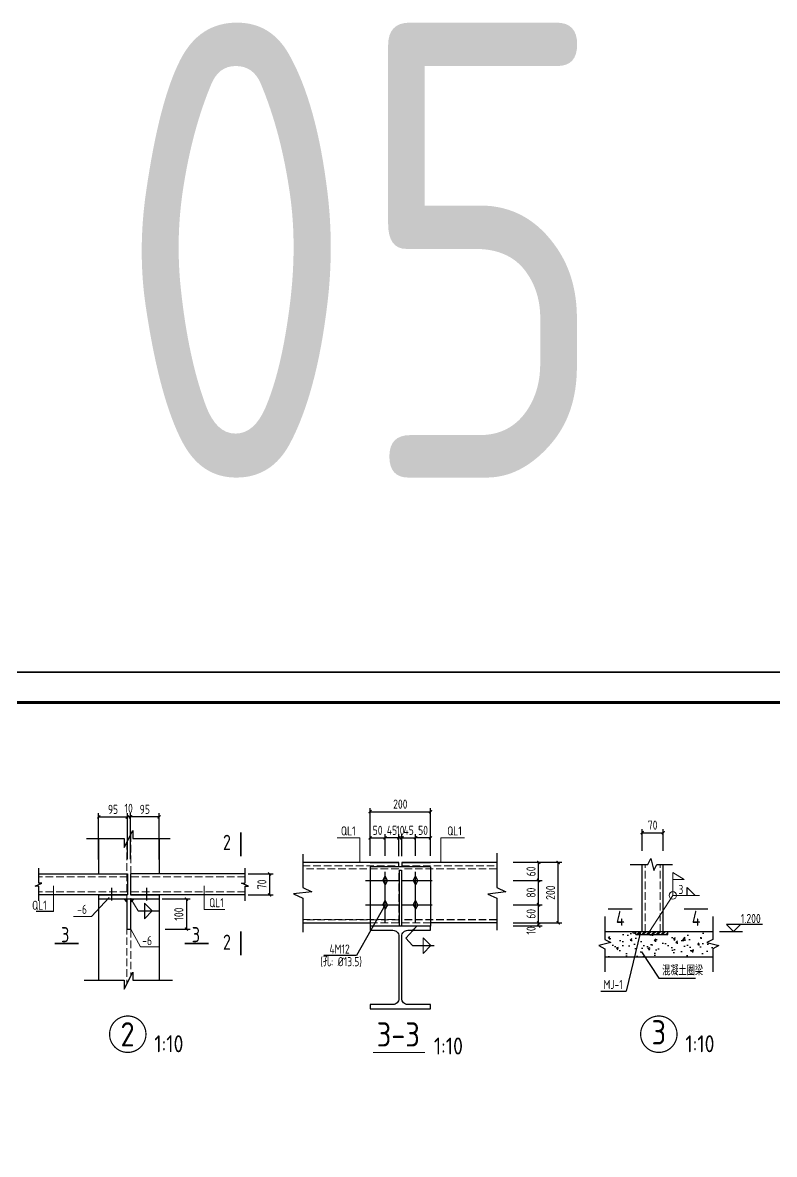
# Model space of a CAD drawing. Header units: millimetres. Extents: x 865974 to 875117, y 41124 to 44891.
# Drawn here: x 870044.5 to 870292.5, y 41558.7 to 41931.8 of the extents above; entities that cross this region are included whole.
import ezdxf

# ---------------------------------------------------------------- set-up
doc = ezdxf.new("R2010")
doc.units = ezdxf.units.MM
doc.header["$LTSCALE"] = 1000
doc.header["$MEASUREMENT"] = 0
doc.linetypes.add('DASH', pattern=[0.35, 0.25, -0.1])
doc.linetypes.add('DOTE', pattern=[2.42, 2, -0.2, 0.02, -0.2])
for name, color, linetype, lineweight in [('1', 4, 'Continuous', 70), ('D3', 62, 'Continuous', 9), ('LZ', 64, 'Continuous', 9), ('数字', 3, 'Continuous', 9), ('细实线', 1, 'Continuous', 20)]:
    doc.layers.add(name, color=color, linetype=linetype, lineweight=lineweight)
for name, color, linetype in [('D1', 112, 'Continuous'), ('D2', 6, 'Continuous'), ('DIM', 7, 'Continuous'), ('DOTE', 1, 'DOTE'), ('M_Thin', 7, 'Continuous'), ('Prof', 2, 'Continuous'), ('PUB_DIM', 3, 'Continuous'), ('THIN', 7, 'Continuous'), ('尺寸标注', 7, 'Continuous'), ('文字', 7, 'Continuous'), ('柱子', 8, 'Continuous'), ('桩', 6, 'Continuous'), ('梁集中标注', 2, 'Continuous')]:
    doc.layers.add(name, color=color, linetype=linetype)
doc.styles.add('GBHZ', font='gbenor.shx', dxfattribs={"width": 0.9, "bigfont": 'gbcbig.shx'})
doc.dimstyles.new('Y10', dxfattribs={"dimscale": 0, "dimtxt": 3, "dimasz": 0.01, "dimexe": 1.2, "dimexo": 1, "dimgap": 1, "dimtad": 1, "dimdec": 0, "dimlfac": 10, "dimzin": 0, "dimdsep": 46, "dimtxsty": 'GBHZ', "dimblk1": 'DX', "dimblk2": 'DX', "dimsah": 1, "dimcen": 0.09, "dimdle": 1, "dimadec": 0, "dimazin": 0, "dimtfac": 1, "dimtdec": 0, "dimtix": 1, "dimtmove": 2, "dimatfit": 3, "dimldrblk": 'DX', "dimfxl": 0, "dimtolj": 1, "dimtzin": 0, "dimarcsym": 0})

# ---------------------------------------------------------------- blocks, each defined once
blk = doc.blocks.new('DX')
at = {"color": 0, "linetype": 'ByBlock', "const_width": 40}
blk.add_lwpolyline([(-54, -51), (46, 49)], dxfattribs=at)
blk = doc.blocks.new('*D535')
at = {"layer": 'Defpoints', "color": 0, "linetype": 'ByBlock', "transparency": 16777216}
for p in [(870089.51, 41642.9), (870090.51, 41632.9), (870098.56, 41632.9)]:
    blk.add_point(p, dxfattribs=at)
at = {"layer": 'DIM', "color": 0, "linetype": 'ByBlock', "lineweight": -2, "transparency": 16777216}
for p, q in [((870090.51, 41642.9), (870099.76, 41642.9)), ((870098.56, 41642.89), (870098.56, 41632.91)), ((870091.51, 41632.9), (870099.76, 41632.9))]:
    blk.add_line(p, q, dxfattribs=at)
at = {"layer": 'DIM', "color": 0, "linetype": 'ByBlock', "lineweight": -2, "transparency": 16777216, "xscale": 0.01, "yscale": 0.01, "zscale": 0.01}
for p, rotation in [((870098.56, 41642.9), 90), ((870098.56, 41632.9), 270)]:
    blk.add_blockref('DX', p, dxfattribs=dict(at, rotation=rotation))
at = {"layer": 'DIM', "color": 0, "linetype": 'ByBlock', "transparency": 16777216, "insert": (870096.06, 41637.9), "char_height": 3, "attachment_point": 5, "rotation": 90, "style": 'GBHZ'}
blk.add_mtext('\\A1;100', dxfattribs=at)
blk = doc.blocks.new('*D536')
at = {"layer": 'Defpoints', "color": 0, "linetype": 'ByBlock', "transparency": 16777216}
for p in [(870117.87, 41651.18), (870117.87, 41644.18), (870125.97, 41644.18)]:
    blk.add_point(p, dxfattribs=at)
at = {"layer": 'DIM', "color": 0, "linetype": 'ByBlock', "lineweight": -2, "transparency": 16777216}
for p, q in [((870118.87, 41651.18), (870127.17, 41651.18)), ((870125.97, 41651.17), (870125.97, 41644.19)), ((870118.87, 41644.18), (870127.17, 41644.18))]:
    blk.add_line(p, q, dxfattribs=at)
at = {"layer": 'DIM', "color": 0, "linetype": 'ByBlock', "lineweight": -2, "transparency": 16777216, "xscale": 0.01, "yscale": 0.01, "zscale": 0.01}
for p, rotation in [((870125.97, 41651.18), 90), ((870125.97, 41644.18), 270)]:
    blk.add_blockref('DX', p, dxfattribs=dict(at, rotation=rotation))
at = {"layer": 'DIM', "color": 0, "linetype": 'ByBlock', "transparency": 16777216, "insert": (870123.47, 41647.68), "char_height": 3, "attachment_point": 5, "rotation": 90, "style": 'GBHZ'}
blk.add_mtext('\\A1;70', dxfattribs=at)
blk = doc.blocks.new('*D537')
at = {"layer": 'Defpoints', "color": 0, "linetype": 'ByBlock', "transparency": 16777216}
for p in [(870205.36, 41634.96), (870205.36, 41633.96), (870214.72, 41634.96)]:
    blk.add_point(p, dxfattribs=at)
at = {"layer": 'DIM', "color": 0, "linetype": 'ByBlock', "lineweight": -2, "transparency": 16777216}
for p, q in [((870206.36, 41634.96), (870215.92, 41634.96)), ((870206.36, 41633.96), (870215.92, 41633.96)), ((870214.72, 41634.97), (870214.72, 41634.98)), ((870214.72, 41633.96), (870214.72, 41634.96)), ((870214.72, 41633.95), (870214.72, 41633.94))]:
    blk.add_line(p, q, dxfattribs=at)
at = {"layer": 'DIM', "color": 0, "linetype": 'ByBlock', "lineweight": -2, "transparency": 16777216, "xscale": 0.01, "yscale": 0.01, "zscale": 0.01}
for p, rotation in [((870214.72, 41634.96), 270), ((870214.72, 41633.96), 90)]:
    blk.add_blockref('DX', p, dxfattribs=dict(at, rotation=rotation))
at = {"layer": 'DIM', "color": 0, "linetype": 'ByBlock', "transparency": 16777216, "insert": (870212.22, 41632.49), "char_height": 3, "attachment_point": 5, "rotation": 90, "style": 'GBHZ'}
blk.add_mtext('\\A1;10', dxfattribs=at)
blk = doc.blocks.new('*D538')
at = {"layer": 'Defpoints', "color": 0, "linetype": 'ByBlock', "transparency": 16777216}
for p in [(870205.36, 41640.95), (870214.72, 41640.95), (870205.36, 41634.96)]:
    blk.add_point(p, dxfattribs=at)
at = {"layer": 'DIM', "color": 0, "linetype": 'ByBlock', "lineweight": -2, "transparency": 16777216}
for p, q in [((870206.36, 41640.95), (870215.92, 41640.95)), ((870214.72, 41634.97), (870214.72, 41640.94)), ((870206.36, 41634.96), (870215.92, 41634.96))]:
    blk.add_line(p, q, dxfattribs=at)
at = {"layer": 'DIM', "color": 0, "linetype": 'ByBlock', "lineweight": -2, "transparency": 16777216, "xscale": 0.01, "yscale": 0.01, "zscale": 0.01}
for p, rotation in [((870214.72, 41640.95), 90), ((870214.72, 41634.96), 270)]:
    blk.add_blockref('DX', p, dxfattribs=dict(at, rotation=rotation))
at = {"layer": 'DIM', "color": 0, "linetype": 'ByBlock', "transparency": 16777216, "insert": (870212.22, 41637.96), "char_height": 3, "attachment_point": 5, "rotation": 90, "style": 'GBHZ'}
blk.add_mtext('\\A1;60', dxfattribs=at)
blk = doc.blocks.new('*D539')
at = {"layer": 'Defpoints', "color": 0, "linetype": 'ByBlock', "transparency": 16777216}
for p in [(870205.36, 41648.96), (870214.72, 41648.96), (870205.36, 41640.95)]:
    blk.add_point(p, dxfattribs=at)
at = {"layer": 'DIM', "color": 0, "linetype": 'ByBlock', "lineweight": -2, "transparency": 16777216}
for p, q in [((870206.36, 41648.96), (870215.92, 41648.96)), ((870214.72, 41640.96), (870214.72, 41648.95)), ((870206.36, 41640.95), (870215.92, 41640.95))]:
    blk.add_line(p, q, dxfattribs=at)
at = {"layer": 'DIM', "color": 0, "linetype": 'ByBlock', "lineweight": -2, "transparency": 16777216, "xscale": 0.01, "yscale": 0.01, "zscale": 0.01}
for p, rotation in [((870214.72, 41648.96), 90), ((870214.72, 41640.95), 270)]:
    blk.add_blockref('DX', p, dxfattribs=dict(at, rotation=rotation))
at = {"layer": 'DIM', "color": 0, "linetype": 'ByBlock', "transparency": 16777216, "insert": (870212.22, 41644.96), "char_height": 3, "attachment_point": 5, "rotation": 90, "style": 'GBHZ'}
blk.add_mtext('\\A1;80', dxfattribs=at)
blk = doc.blocks.new('*D540')
at = {"layer": 'Defpoints', "color": 0, "linetype": 'ByBlock', "transparency": 16777216}
for p in [(870205.36, 41654.95), (870214.72, 41654.95), (870205.36, 41648.96)]:
    blk.add_point(p, dxfattribs=at)
at = {"layer": 'DIM', "color": 0, "linetype": 'ByBlock', "lineweight": -2, "transparency": 16777216}
for p, q in [((870206.36, 41654.95), (870215.92, 41654.95)), ((870214.72, 41648.97), (870214.72, 41654.94)), ((870206.36, 41648.96), (870215.92, 41648.96))]:
    blk.add_line(p, q, dxfattribs=at)
at = {"layer": 'DIM', "color": 0, "linetype": 'ByBlock', "lineweight": -2, "transparency": 16777216, "xscale": 0.01, "yscale": 0.01, "zscale": 0.01}
for p, rotation in [((870214.72, 41654.95), 90), ((870214.72, 41648.96), 270)]:
    blk.add_blockref('DX', p, dxfattribs=dict(at, rotation=rotation))
at = {"layer": 'DIM', "color": 0, "linetype": 'ByBlock', "transparency": 16777216, "insert": (870212.22, 41651.96), "char_height": 3, "attachment_point": 5, "rotation": 90, "style": 'GBHZ'}
blk.add_mtext('\\A1;60', dxfattribs=at)
blk = doc.blocks.new('*D541')
at = {"layer": 'Defpoints', "color": 0, "linetype": 'ByBlock', "transparency": 16777216}
for p in [(870079.09, 41669.92), (870069.59, 41654.93), (870079.09, 41655.02)]:
    blk.add_point(p, dxfattribs=at)
at = {"layer": 'DIM', "color": 0, "linetype": 'ByBlock', "lineweight": -2, "transparency": 16777216}
for p, q in [((870069.59, 41655.93), (870069.59, 41671.12)), ((870069.6, 41669.92), (870079.08, 41669.92)), ((870079.09, 41656.02), (870079.09, 41671.12))]:
    blk.add_line(p, q, dxfattribs=at)
at = {"layer": 'DIM', "color": 0, "linetype": 'ByBlock', "lineweight": -2, "transparency": 16777216, "xscale": 0.01, "yscale": 0.01, "zscale": 0.01, "rotation": 180}
blk.add_blockref('DX', (870069.59, 41669.92), dxfattribs=at)
at = {"layer": 'DIM', "color": 0, "linetype": 'ByBlock', "lineweight": -2, "transparency": 16777216, "xscale": 0.01, "yscale": 0.01, "zscale": 0.01}
blk.add_blockref('DX', (870079.09, 41669.92), dxfattribs=at)
at = {"layer": 'DIM', "color": 0, "linetype": 'ByBlock', "transparency": 16777216, "insert": (870074.34, 41672.42), "char_height": 3, "attachment_point": 5, "style": 'GBHZ'}
blk.add_mtext('\\A1;95', dxfattribs=at)
blk = doc.blocks.new('*D542')
at = {"layer": 'Defpoints', "color": 0, "linetype": 'ByBlock', "transparency": 16777216}
for p in [(870079.09, 41669.92), (870079.09, 41655.02), (870080.09, 41655.01)]:
    blk.add_point(p, dxfattribs=at)
at = {"layer": 'DIM', "color": 0, "linetype": 'ByBlock', "lineweight": -2, "transparency": 16777216}
for p, q in [((870079.08, 41669.92), (870079.07, 41669.92)), ((870079.09, 41656.02), (870079.09, 41671.12)), ((870080.09, 41669.92), (870079.09, 41669.92)), ((870080.09, 41656.01), (870080.09, 41671.12)), ((870080.1, 41669.92), (870080.11, 41669.92))]:
    blk.add_line(p, q, dxfattribs=at)
at = {"layer": 'DIM', "color": 0, "linetype": 'ByBlock', "lineweight": -2, "transparency": 16777216, "xscale": 0.01, "yscale": 0.01, "zscale": 0.01}
blk.add_blockref('DX', (870079.09, 41669.92), dxfattribs=at)
at = {"layer": 'DIM', "color": 0, "linetype": 'ByBlock', "lineweight": -2, "transparency": 16777216, "xscale": 0.01, "yscale": 0.01, "zscale": 0.01, "rotation": 180}
blk.add_blockref('DX', (870080.09, 41669.92), dxfattribs=at)
at = {"layer": 'DIM', "color": 0, "linetype": 'ByBlock', "transparency": 16777216, "insert": (870079.51, 41672.76), "char_height": 3, "attachment_point": 5, "style": 'GBHZ'}
blk.add_mtext('\\A1;10', dxfattribs=at)
blk = doc.blocks.new('*D543')
at = {"layer": 'Defpoints', "color": 0, "linetype": 'ByBlock', "transparency": 16777216}
for p in [(870080.09, 41669.92), (870080.09, 41655.02), (870089.59, 41654.93)]:
    blk.add_point(p, dxfattribs=at)
at = {"layer": 'DIM', "color": 0, "linetype": 'ByBlock', "lineweight": -2, "transparency": 16777216}
for p, q in [((870080.09, 41656.02), (870080.09, 41671.12)), ((870089.58, 41669.92), (870080.1, 41669.92)), ((870089.59, 41655.93), (870089.59, 41671.12))]:
    blk.add_line(p, q, dxfattribs=at)
at = {"layer": 'DIM', "color": 0, "linetype": 'ByBlock', "lineweight": -2, "transparency": 16777216, "xscale": 0.01, "yscale": 0.01, "zscale": 0.01, "rotation": 180}
blk.add_blockref('DX', (870080.09, 41669.92), dxfattribs=at)
at = {"layer": 'DIM', "color": 0, "linetype": 'ByBlock', "lineweight": -2, "transparency": 16777216, "xscale": 0.01, "yscale": 0.01, "zscale": 0.01}
blk.add_blockref('DX', (870089.59, 41669.92), dxfattribs=at)
at = {"layer": 'DIM', "color": 0, "linetype": 'ByBlock', "transparency": 16777216, "insert": (870084.84, 41672.42), "char_height": 3, "attachment_point": 5, "style": 'GBHZ'}
blk.add_mtext('\\A1;95', dxfattribs=at)
blk = doc.blocks.new('*D544')
at = {"layer": 'Defpoints', "color": 0, "linetype": 'ByBlock', "transparency": 16777216}
for p in [(870164.11, 41663), (870159.11, 41656.05), (870164.11, 41656.05)]:
    blk.add_point(p, dxfattribs=at)
at = {"layer": 'DIM', "color": 0, "linetype": 'ByBlock', "lineweight": -2, "transparency": 16777216}
for p, q in [((870159.11, 41657.05), (870159.11, 41664.2)), ((870159.12, 41663), (870164.1, 41663)), ((870164.11, 41657.05), (870164.11, 41664.2))]:
    blk.add_line(p, q, dxfattribs=at)
at = {"layer": 'DIM', "color": 0, "linetype": 'ByBlock', "lineweight": -2, "transparency": 16777216, "xscale": 0.01, "yscale": 0.01, "zscale": 0.01, "rotation": 180}
blk.add_blockref('DX', (870159.11, 41663), dxfattribs=at)
at = {"layer": 'DIM', "color": 0, "linetype": 'ByBlock', "lineweight": -2, "transparency": 16777216, "xscale": 0.01, "yscale": 0.01, "zscale": 0.01}
blk.add_blockref('DX', (870164.11, 41663), dxfattribs=at)
at = {"layer": 'DIM', "color": 0, "linetype": 'ByBlock', "transparency": 16777216, "insert": (870161.61, 41665.5), "char_height": 3, "attachment_point": 5, "style": 'GBHZ'}
blk.add_mtext('\\A1;50', dxfattribs=at)
blk = doc.blocks.new('*D545')
at = {"layer": 'Defpoints', "color": 0, "linetype": 'ByBlock', "transparency": 16777216}
for p in [(870164.11, 41663), (870164.11, 41656.05), (870168.61, 41655.99)]:
    blk.add_point(p, dxfattribs=at)
at = {"layer": 'DIM', "color": 0, "linetype": 'ByBlock', "lineweight": -2, "transparency": 16777216}
for p, q in [((870164.1, 41663), (870164.09, 41663)), ((870164.11, 41657.05), (870164.11, 41664.2)), ((870168.61, 41663), (870164.11, 41663)), ((870168.61, 41656.99), (870168.61, 41664.2)), ((870168.62, 41663), (870168.63, 41663))]:
    blk.add_line(p, q, dxfattribs=at)
at = {"layer": 'DIM', "color": 0, "linetype": 'ByBlock', "lineweight": -2, "transparency": 16777216, "xscale": 0.01, "yscale": 0.01, "zscale": 0.01}
blk.add_blockref('DX', (870164.11, 41663), dxfattribs=at)
at = {"layer": 'DIM', "color": 0, "linetype": 'ByBlock', "lineweight": -2, "transparency": 16777216, "xscale": 0.01, "yscale": 0.01, "zscale": 0.01, "rotation": 180}
blk.add_blockref('DX', (870168.61, 41663), dxfattribs=at)
at = {"layer": 'DIM', "color": 0, "linetype": 'ByBlock', "transparency": 16777216, "insert": (870166.36, 41665.5), "char_height": 3, "attachment_point": 5, "style": 'GBHZ'}
blk.add_mtext('\\A1;45', dxfattribs=at)
blk = doc.blocks.new('*D546')
at = {"layer": 'Defpoints', "color": 0, "linetype": 'ByBlock', "transparency": 16777216}
for p in [(870174.11, 41663), (870174.11, 41656.05), (870179.11, 41656.05)]:
    blk.add_point(p, dxfattribs=at)
at = {"layer": 'DIM', "color": 0, "linetype": 'ByBlock', "lineweight": -2, "transparency": 16777216}
for p, q in [((870174.11, 41657.05), (870174.11, 41664.2)), ((870179.1, 41663), (870174.12, 41663)), ((870179.11, 41657.05), (870179.11, 41664.2))]:
    blk.add_line(p, q, dxfattribs=at)
at = {"layer": 'DIM', "color": 0, "linetype": 'ByBlock', "lineweight": -2, "transparency": 16777216, "xscale": 0.01, "yscale": 0.01, "zscale": 0.01, "rotation": 180}
blk.add_blockref('DX', (870174.11, 41663), dxfattribs=at)
at = {"layer": 'DIM', "color": 0, "linetype": 'ByBlock', "lineweight": -2, "transparency": 16777216, "xscale": 0.01, "yscale": 0.01, "zscale": 0.01}
blk.add_blockref('DX', (870179.11, 41663), dxfattribs=at)
at = {"layer": 'DIM', "color": 0, "linetype": 'ByBlock', "transparency": 16777216, "insert": (870176.61, 41665.5), "char_height": 3, "attachment_point": 5, "style": 'GBHZ'}
blk.add_mtext('\\A1;50', dxfattribs=at)
blk = doc.blocks.new('*D547')
at = {"layer": 'Defpoints', "color": 0, "linetype": 'ByBlock', "transparency": 16777216}
for p in [(870179.11, 41671.64), (870159.11, 41658.05), (870179.11, 41658.05)]:
    blk.add_point(p, dxfattribs=at)
at = {"layer": 'DIM', "color": 0, "linetype": 'ByBlock', "lineweight": -2, "transparency": 16777216}
for p, q in [((870159.11, 41659.05), (870159.11, 41672.84)), ((870179.11, 41659.05), (870179.11, 41672.84)), ((870159.12, 41671.64), (870179.1, 41671.64))]:
    blk.add_line(p, q, dxfattribs=at)
at = {"layer": 'DIM', "color": 0, "linetype": 'ByBlock', "lineweight": -2, "transparency": 16777216, "xscale": 0.01, "yscale": 0.01, "zscale": 0.01, "rotation": 180}
blk.add_blockref('DX', (870159.11, 41671.64), dxfattribs=at)
at = {"layer": 'DIM', "color": 0, "linetype": 'ByBlock', "lineweight": -2, "transparency": 16777216, "xscale": 0.01, "yscale": 0.01, "zscale": 0.01}
blk.add_blockref('DX', (870179.11, 41671.64), dxfattribs=at)
at = {"layer": 'DIM', "color": 0, "linetype": 'ByBlock', "transparency": 16777216, "insert": (870169.11, 41674.14), "char_height": 3, "attachment_point": 5, "style": 'GBHZ'}
blk.add_mtext('\\A1;200', dxfattribs=at)
blk = doc.blocks.new('*D548')
at = {"layer": 'Defpoints', "color": 0, "linetype": 'ByBlock', "transparency": 16777216}
for p in [(870169.61, 41663), (870168.61, 41655.99), (870169.61, 41656)]:
    blk.add_point(p, dxfattribs=at)
at = {"layer": 'DIM', "color": 0, "linetype": 'ByBlock', "lineweight": -2, "transparency": 16777216}
for p, q in [((870168.6, 41663), (870168.59, 41663)), ((870168.61, 41656.99), (870168.61, 41664.2)), ((870168.61, 41663), (870169.61, 41663)), ((870169.61, 41657), (870169.61, 41664.2)), ((870169.62, 41663), (870169.63, 41663))]:
    blk.add_line(p, q, dxfattribs=at)
at = {"layer": 'DIM', "color": 0, "linetype": 'ByBlock', "lineweight": -2, "transparency": 16777216, "xscale": 0.01, "yscale": 0.01, "zscale": 0.01}
blk.add_blockref('DX', (870168.61, 41663), dxfattribs=at)
at = {"layer": 'DIM', "color": 0, "linetype": 'ByBlock', "lineweight": -2, "transparency": 16777216, "xscale": 0.01, "yscale": 0.01, "zscale": 0.01, "rotation": 180}
blk.add_blockref('DX', (870169.61, 41663), dxfattribs=at)
at = {"layer": 'DIM', "color": 0, "linetype": 'ByBlock', "transparency": 16777216, "insert": (870169.11, 41665.5), "char_height": 3, "attachment_point": 5, "style": 'GBHZ'}
blk.add_mtext('\\A1;10', dxfattribs=at)
blk = doc.blocks.new('*D549')
at = {"layer": 'Defpoints', "color": 0, "linetype": 'ByBlock', "transparency": 16777216}
for p in [(870174.11, 41663.01), (870169.61, 41656), (870174.11, 41656.07)]:
    blk.add_point(p, dxfattribs=at)
at = {"layer": 'DIM', "color": 0, "linetype": 'ByBlock', "lineweight": -2, "transparency": 16777216}
for p, q in [((870169.6, 41663.01), (870169.59, 41663.01)), ((870169.61, 41657), (870169.61, 41664.21)), ((870169.61, 41663.01), (870174.11, 41663.01)), ((870174.11, 41657.07), (870174.11, 41664.21)), ((870174.12, 41663.01), (870174.13, 41663.01))]:
    blk.add_line(p, q, dxfattribs=at)
at = {"layer": 'DIM', "color": 0, "linetype": 'ByBlock', "lineweight": -2, "transparency": 16777216, "xscale": 0.01, "yscale": 0.01, "zscale": 0.01}
blk.add_blockref('DX', (870169.61, 41663.01), dxfattribs=at)
at = {"layer": 'DIM', "color": 0, "linetype": 'ByBlock', "lineweight": -2, "transparency": 16777216, "xscale": 0.01, "yscale": 0.01, "zscale": 0.01, "rotation": 180}
blk.add_blockref('DX', (870174.11, 41663.01), dxfattribs=at)
at = {"layer": 'DIM', "color": 0, "linetype": 'ByBlock', "transparency": 16777216, "insert": (870171.86, 41665.51), "char_height": 3, "attachment_point": 5, "style": 'GBHZ'}
blk.add_mtext('\\A1;45', dxfattribs=at)
blk = doc.blocks.new('*D550')
at = {"layer": 'Defpoints', "color": 0, "linetype": 'ByBlock', "transparency": 16777216}
for p in [(870206.36, 41654.95), (870221.17, 41654.95), (870206.36, 41634.96)]:
    blk.add_point(p, dxfattribs=at)
at = {"layer": 'DIM', "color": 0, "linetype": 'ByBlock', "lineweight": -2, "transparency": 16777216}
for p, q in [((870207.36, 41654.95), (870222.37, 41654.95)), ((870221.17, 41634.97), (870221.17, 41654.94)), ((870207.36, 41634.96), (870222.37, 41634.96))]:
    blk.add_line(p, q, dxfattribs=at)
at = {"layer": 'DIM', "color": 0, "linetype": 'ByBlock', "lineweight": -2, "transparency": 16777216, "xscale": 0.01, "yscale": 0.01, "zscale": 0.01}
for p, rotation in [((870221.17, 41654.95), 90), ((870221.17, 41634.96), 270)]:
    blk.add_blockref('DX', p, dxfattribs=dict(at, rotation=rotation))
at = {"layer": 'DIM', "color": 0, "linetype": 'ByBlock', "transparency": 16777216, "insert": (870218.67, 41644.96), "char_height": 3, "attachment_point": 5, "rotation": 90, "style": 'GBHZ'}
blk.add_mtext('\\A1;200', dxfattribs=at)
blk = doc.blocks.new('*D555')
at = {"layer": 'Defpoints', "color": 0, "linetype": 'ByBlock', "transparency": 16777216}
for p in [(870255.83, 41664.72), (870248.83, 41657.69), (870255.83, 41657.69)]:
    blk.add_point(p, dxfattribs=at)
at = {"layer": 'DIM', "color": 0, "linetype": 'ByBlock', "lineweight": -2, "transparency": 16777216}
for p, q in [((870248.83, 41658.69), (870248.83, 41665.92)), ((870255.83, 41658.69), (870255.83, 41665.92)), ((870248.84, 41664.72), (870255.82, 41664.72))]:
    blk.add_line(p, q, dxfattribs=at)
at = {"layer": 'DIM', "color": 0, "linetype": 'ByBlock', "lineweight": -2, "transparency": 16777216, "xscale": 0.01, "yscale": 0.01, "zscale": 0.01, "rotation": 180}
blk.add_blockref('DX', (870248.83, 41664.72), dxfattribs=at)
at = {"layer": 'DIM', "color": 0, "linetype": 'ByBlock', "lineweight": -2, "transparency": 16777216, "xscale": 0.01, "yscale": 0.01, "zscale": 0.01}
blk.add_blockref('DX', (870255.83, 41664.72), dxfattribs=at)
at = {"layer": 'DIM', "color": 0, "linetype": 'ByBlock', "transparency": 16777216, "insert": (870252.33, 41667.22), "char_height": 3, "attachment_point": 5, "style": 'GBHZ'}
blk.add_mtext('\\A1;70', dxfattribs=at)

msp = doc.modelspace()

# ---------------------------------------------------------------- hatches: boundary and pattern name
at = {"layer": 'DIM'}
h = msp.add_hatch(dxfattribs=at)
h.set_pattern_fill('AR-CONC', color=256, style=0)
h.set_pattern_definition([(50, (468868.553, 185303.537), (7.17260183, -0.62752135), [0.75, -8.25]), (355, (468868.553, 185303.537), (-1.38751334, 7.52192134), [0.6, -6.6]), (100.4514, (468869.151, 185303.485), (5.78509382, 6.89439542), [0.6374019, -7.01142112]), (46.1842, (468868.553, 185305.537), (10.67241049, -1.65519014), [1.125, -12.375]), (96.6356, (468869.442, 185305.399), (9.34662706, 9.7411787), [0.95610288, -10.51713]), (351.1842, (468868.553, 185305.537), (9.34661945, 9.741186), [0.9, -9.9]), (21, (468869.553, 185305.037), (5.96907052, -4.02618891), [0.75, -8.25]), (326, (468869.553, 185305.037), (2.43315332, 7.25150045), [0.6, -6.6]), (71.4514, (468870.0504, 185304.7015), (8.40222629, 3.22530497), [0.6374019, -7.01142112]), (37.5, (468868.553, 185303.537), (0.121598553, 3.328938538), [0, -6.52, 0, -6.7, 0, -6.625]), (7.5, (468868.553, 185303.537), (2.630695374, 3.94411712), [0, -3.82, 0, -6.37, 0, -2.525]), (327.5, (468866.323, 185303.537), (5.338224362, -0.225548717), [0, -2.5, 0, -7.8, 0, -10.35]), (317.5, (468865.323, 185303.537), (5.831861693, 1.001049823), [0, -3.25, 0, -5.18, 0, -7.35])])
h.paths.add_polyline_path([(870248.08, 41631.1), (870246.826, 41631.1), (870246.826, 41632.1), (870236.584, 41632.1), (870236.584, 41629.473), (870238.584, 41628.473), (870234.584, 41627.473), (870236.584, 41626.473), (870236.584, 41623.845), (870245.965, 41623.845)])
h = msp.add_hatch(dxfattribs=at)
h.set_pattern_fill('AR-CONC', color=256, style=0)
h.set_pattern_definition([(50, (468827.101, 184538.0336), (7.17260183, -0.62752135), [0.75, -8.25]), (355, (468827.101, 184538.0336), (-1.38751334, 7.52192134), [0.6, -6.6]), (100.4514, (468827.6986, 184537.981), (5.78509382, 6.89439542), [0.6374019, -7.01142112]), (46.1842, (468827.101, 184540.034), (10.67241049, -1.65519014), [1.125, -12.375]), (96.6356, (468827.99, 184539.896), (9.34662706, 9.7411787), [0.95610288, -10.51713]), (351.1842, (468827.101, 184540.034), (9.34661945, 9.741186), [0.9, -9.9]), (21, (468828.101, 184539.5336), (5.96907052, -4.02618891), [0.75, -8.25]), (326, (468828.101, 184539.5336), (2.43315332, 7.25150045), [0.6, -6.6]), (71.4514, (468828.5984, 184539.198), (8.40222629, 3.22530497), [0.6374019, -7.01142112]), (37.5, (468827.101, 184538.0336), (0.121598553, 3.328938538), [0, -6.52, 0, -6.7, 0, -6.625]), (7.5, (468827.101, 184538.0336), (2.630695374, 3.94411712), [0, -3.82, 0, -6.37, 0, -2.525]), (327.5, (468824.871, 184538.0336), (5.338224362, -0.225548717), [0, -2.5, 0, -7.8, 0, -10.35]), (317.5, (468823.871, 184538.0336), (5.831861693, 1.001049823), [0, -3.25, 0, -5.18, 0, -7.35])])
h.paths.add_polyline_path([(870270.184, 41628.473), (870272.184, 41629.473), (870272.184, 41632.1), (870257.326, 41632.1), (870257.326, 41631.1), (870248.58, 41631.1), (870246.465, 41623.845), (870272.184, 41623.845), (870272.184, 41626.473), (870274.184, 41627.473)])
h = msp.add_hatch(dxfattribs=at)
h.set_pattern_fill('ANSI32', color=256, scale=3, style=0)
h.set_pattern_definition([(45, (459801.8989, 179520.6551), (-0.7954951288, 0.7954951288), []), (45, (459802.4293, 179520.6551), (-0.7954951288, 0.7954951288), [])])
h.paths.add_polyline_path([(870257.326, 41631.1), (870257.326, 41632.1), (870247.326, 41632.1), (870247.326, 41631.1)])

# ---------------------------------------------------------------- linework, layer by layer
at = {"color": 0}
for p, q in [((870610.986, 41717.604), (869769.986, 41717.604)), ((869769.986, 41717.604), (870610.986, 41717.604))]:
    msp.add_line(p, q, dxfattribs=at)
at = {"color": 0, "const_width": 1}
msp.add_lwpolyline([(870600.986, 41133.604), (869794.986, 41133.604), (869794.986, 41707.604), (870600.986, 41707.604)], close=True, dxfattribs=at)
at = {"linetype": 'ByBlock', "ltscale": 0.5, "const_width": 0.4}
for points in [[(870073.211, 41598.278, 1), (870085.211, 41598.278, 1)], [(870248.365, 41598.278, 1), (870260.365, 41598.278, 1)]]:
    msp.add_lwpolyline(points, format="xyb", close=True, dxfattribs=at)
at = {"layer": '1', "color": 2, "const_width": 0.48}
for points in [[(870116.513, 41664.81), (870116.513, 41656.888)], [(870116.513, 41632.188), (870116.513, 41624.266)], [(870055.137, 41628.204), (870063.059, 41628.204)], [(870098.003, 41628.204), (870105.925, 41628.204)]]:
    msp.add_lwpolyline(points, dxfattribs=at)
at = {"layer": '1', "color": 2, "const_width": 0.48, "elevation": 0}
for points in [[(870237.656, 41639.542), (870245.578, 41639.542)], [(870262.687, 41639.542), (870270.609, 41639.542)]]:
    msp.add_lwpolyline(points, dxfattribs=at)
at = {"layer": 'D1', "color": 251}
for p, q in [((870077.986, 41659.843), (870080.861, 41665.393)), ((870080.861, 41665.393), (870080.861, 41662.776)), ((870065.619, 41662.776), (870077.986, 41662.776)), ((870077.986, 41662.776), (870077.986, 41659.843)), ((870080.861, 41662.776), (870093.198, 41662.776)), ((870049.79, 41653.003), (870049.79, 41648.074)), ((870117.872, 41653.003), (870117.872, 41648.074)), ((870048.666, 41647.093), (870050.914, 41648.074)), ((870049.79, 41647.093), (870048.666, 41647.093)), ((870050.914, 41648.074), (870049.79, 41648.074)), ((870049.79, 41647.093), (870049.79, 41642.258)), ((870118.996, 41647.093), (870116.748, 41648.074)), ((870116.748, 41648.074), (870117.872, 41648.074)), ((870117.872, 41647.093), (870117.872, 41642.258)), ((870117.872, 41647.093), (870118.996, 41647.093)), ((870263.741, 41644.05), (870263.741, 41646.62)), ((870263.741, 41646.62), (870266.31, 41644.05)), ((870084.713, 41641.508), (870084.713, 41636.37)), ((870084.713, 41641.508), (870087.283, 41638.939)), ((870164.11, 41640.954), (870154.698, 41624.238)), ((870082.684, 41638.939), (870089.364, 41638.939)), ((870084.713, 41636.37), (870087.283, 41638.939)), ((870176.636, 41630.074), (870179.205, 41627.505)), ((870154.698, 41624.238), (870143.874, 41624.238)), ((870173.176, 41627.505), (870180.322, 41627.505)), ((870176.636, 41624.936), (870179.205, 41627.505)), ((870077.986, 41613.157), (870080.861, 41618.707)), ((870080.861, 41618.707), (870080.861, 41616.089)), ((870064.88, 41616.089), (870077.986, 41616.089)), ((870077.986, 41616.089), (870077.986, 41613.157)), ((870080.861, 41616.089), (870093.979, 41616.089))]:
    msp.add_line(p, q, dxfattribs=at)
at = {"layer": 'D1'}
for p, q in [((870276.687, 41634.404), (870278.991, 41632.1)), ((870288.593, 41634.404), (870276.687, 41634.404)), ((870281.295, 41634.404), (870278.991, 41632.1))]:
    msp.add_line(p, q, dxfattribs=at)
at = {"layer": 'D1', "elevation": 0}
msp.add_lwpolyline([(870274.342, 41632.1), (870281.937, 41632.1)], dxfattribs=at)
at = {"layer": 'D2'}
for p, q in [((870069.59, 41662.776), (870069.59, 41651.183)), ((870089.59, 41662.776), (870089.59, 41651.183)), ((870168.61, 41654.911), (870136.914, 41654.911)), ((870159.11, 41654.911), (870168.61, 41654.911)), ((870168.61, 41653.419), (870168.61, 41654.911)), ((870169.61, 41654.911), (870179.11, 41654.911)), ((870200.961, 41654.911), (870169.61, 41654.911)), ((870169.61, 41654.911), (870169.61, 41653.419)), ((870248.827, 41632.1), (870248.827, 41654.247)), ((870255.825, 41632.1), (870255.825, 41654.247)), ((870049.79, 41651.183), (870079.09, 41651.183)), ((870117.872, 41651.183), (870080.09, 41651.183)), ((870159.11, 41653.419), (870159.11, 41633.956)), ((870179.11, 41653.419), (870159.11, 41653.419)), ((870168.76, 41652.419), (870168.76, 41633.956)), ((870168.76, 41652.419), (870169.46, 41652.419)), ((870169.46, 41652.419), (870169.46, 41633.956)), ((870179.11, 41653.419), (870179.11, 41633.956)), ((870079.09, 41644.185), (870049.79, 41644.185)), ((870069.59, 41644.185), (870069.59, 41642.9)), ((870069.59, 41644.185), (870079.09, 41644.185)), ((870069.59, 41644.185), (870069.59, 41616.089)), ((870069.59, 41642.9), (870089.59, 41642.9)), ((870078.947, 41642.9), (870078.947, 41632.897)), ((870117.872, 41644.185), (870080.09, 41644.185)), ((870080.09, 41644.185), (870089.59, 41644.185)), ((870080.232, 41632.897), (870080.232, 41642.9)), ((870089.59, 41644.185), (870089.59, 41642.9)), ((870089.59, 41644.185), (870089.59, 41616.089)), ((870078.947, 41632.897), (870080.232, 41632.897)), ((870136.914, 41634.957), (870159.11, 41634.957)), ((870200.961, 41634.957), (870179.11, 41634.957))]:
    msp.add_line(p, q, dxfattribs=at)
at = {"layer": 'D2', "linetype": 'Continuous'}
for p, q in [((870073.809, 41646.505), (870073.809, 41642.365)), ((870085.371, 41646.505), (870085.371, 41642.365))]:
    msp.add_line(p, q, dxfattribs=at)
at = {"layer": 'D3', "color": 251}
for p, q in [((870155.789, 41663.021), (870148.327, 41663.021)), ((870155.789, 41663.021), (870155.789, 41654.911)), ((870182.43, 41663.021), (870190.274, 41663.021)), ((870182.43, 41663.021), (870182.43, 41654.911)), ((870054.753, 41638.761), (870054.753, 41647.254)), ((870104.426, 41639.36), (870104.426, 41647.254)), ((870073.059, 41643.328), (870067.298, 41637.103)), ((870080.232, 41642.9), (870082.684, 41638.939)), ((870104.426, 41639.36), (870111.187, 41639.36)), ((870067.298, 41637.103), (870061.344, 41637.103)), ((870080.232, 41632.897), (870083.399, 41627.085)), ((870170.884, 41629.975), (870174.555, 41633.956)), ((870170.884, 41629.975), (870173.176, 41627.505)), ((870176.636, 41624.936), (870176.636, 41630.074)), ((870083.399, 41627.085), (870089.326, 41627.085))]:
    msp.add_line(p, q, dxfattribs=at)
at = {"layer": 'D3'}
for p, q in [((870077.877, 41642.9), (870078.947, 41641.829)), ((870081.302, 41642.9), (870080.232, 41641.829))]:
    msp.add_line(p, q, dxfattribs=at)
for points in [[(870077.877, 41642.9), (870078.947, 41642.9), (870078.947, 41641.829), (870078.947, 41642.9)], [(870081.302, 41642.9), (870080.232, 41642.9), (870080.232, 41641.829), (870080.232, 41642.9)]]:
    msp.add_solid(points, dxfattribs=at)
at = {"layer": 'D3', "color": 251}
msp.add_solid([(870173.291, 41632.064), (870174.555, 41633.956), (870173.291, 41632.064), (870172.743, 41632.544)], dxfattribs=at)
at = {"layer": 'DIM', "linetype": 'ByBlock'}
msp.add_line((870248.327, 41632.1), (870255.325, 41632.1), dxfattribs=at)
at = {"layer": 'DOTE', "linetype": 'DOTE', "ltscale": 5}
for p, q in [((870164.11, 41634.957), (870164.11, 41651.84)), ((870174.11, 41634.957), (870174.11, 41651.84)), ((870157.658, 41648.957), (870168.61, 41648.957)), ((870169.61, 41648.957), (870179.561, 41648.957)), ((870157.658, 41640.954), (870168.61, 41640.954)), ((870169.61, 41640.954), (870179.561, 41640.954))]:
    msp.add_line(p, q, dxfattribs=at)
at = {"layer": 'LZ', "color": 251, "linetype": 'DASH', "ltscale": 0.01}
for p, q in [((870078.947, 41661.699), (870078.947, 41615.013)), ((870080.232, 41664.178), (870080.232, 41617.492)), ((870249.829, 41632.1), (870249.829, 41654.247)), ((870254.823, 41632.1), (870254.823, 41654.247)), ((870136.914, 41653.84), (870168.61, 41653.84)), ((870168.61, 41652.77), (870136.914, 41652.77)), ((870168.61, 41651.419), (870168.61, 41634.957)), ((870169.61, 41653.84), (870200.961, 41653.84)), ((870200.961, 41652.77), (870169.61, 41652.77)), ((870169.61, 41651.419), (870169.61, 41634.957)), ((870079.09, 41650.113), (870049.79, 41650.113)), ((870117.872, 41650.113), (870080.09, 41650.113)), ((870079.09, 41645.255), (870049.79, 41645.255)), ((870117.872, 41645.255), (870080.09, 41645.255)), ((870136.914, 41636.098), (870168.61, 41636.098)), ((870168.76, 41636.028), (870136.914, 41636.028)), ((870200.961, 41636.098), (870169.61, 41636.098)), ((870200.961, 41636.028), (870169.61, 41636.028)), ((870159.11, 41634.957), (870168.61, 41634.957)), ((870179.11, 41634.957), (870169.61, 41634.957))]:
    msp.add_line(p, q, dxfattribs=at)
at = {"layer": 'M_Thin', "color": 7, "elevation": 4.991}
for points in [[(870200.961, 41658.001), (870200.961, 41646.684), (870203.961, 41645.184), (870197.961, 41644.507), (870200.961, 41643.184), (870200.961, 41632.591)], [(870136.914, 41657.608), (870136.914, 41646.684), (870139.914, 41645.184), (870133.914, 41644.563), (870136.914, 41643.184), (870136.914, 41631.936)]]:
    msp.add_lwpolyline(points, dxfattribs=at)
at = {"layer": 'Prof'}
msp.add_lwpolyline([(870159.11, 41606.655), (870179.11, 41606.655), (870179.11, 41608.055), (870171.56, 41608.055, -0.4142136), (870169.56, 41610.055), (870169.56, 41630.556, -0.4142136), (870171.56, 41632.556), (870179.11, 41632.556), (870179.11, 41633.956), (870159.11, 41633.956), (870159.11, 41632.556), (870166.66, 41632.556, -0.4142136), (870168.66, 41630.556), (870168.66, 41610.055, -0.4142136), (870166.66, 41608.055), (870159.11, 41608.055)], format="xyb", close=True, dxfattribs=at)
at = {"layer": 'THIN'}
for p, q in [((870244.948, 41654.247), (870250.693, 41654.247)), ((870250.693, 41654.247), (870251.693, 41656.247)), ((870251.693, 41656.247), (870252.693, 41652.247)), ((870252.693, 41652.247), (870253.693, 41654.247)), ((870253.693, 41654.247), (870258.902, 41654.247)), ((870236.584, 41637.1), (870236.584, 41629.473)), ((870272.184, 41637.1), (870272.184, 41629.473)), ((870238.584, 41628.473), (870234.584, 41627.473)), ((870236.584, 41629.473), (870238.584, 41628.473)), ((870272.184, 41629.473), (870270.184, 41628.473)), ((870270.184, 41628.473), (870274.184, 41627.473)), ((870234.584, 41627.473), (870236.584, 41626.473)), ((870236.584, 41626.473), (870236.584, 41618.845)), ((870274.184, 41627.473), (870272.184, 41626.473)), ((870272.184, 41626.473), (870272.184, 41618.845))]:
    msp.add_line(p, q, dxfattribs=at)
at = {"layer": '尺寸标注', "color": 6, "linetype": 'ByBlock'}
msp.add_line((870054.753, 41638.761), (870048.989, 41638.761), dxfattribs=at)
at = {"layer": '文字', "color": 6, "const_width": 0.32, "elevation": 5}
msp.add_lwpolyline([(870160.077, 41592.256), (870177.291, 41592.256)], dxfattribs=at)
at = {"layer": '柱子'}
for p, q in [((870236.584, 41632.1), (870272.184, 41632.1)), ((870246.826, 41632.1), (870257.326, 41632.1)), ((870246.826, 41631.1), (870246.826, 41632.1)), ((870257.326, 41631.1), (870257.326, 41632.1)), ((870248.24, 41631.648), (870243.619, 41612.519)), ((870246.826, 41631.1), (870257.326, 41631.1)), ((870248.641, 41625.443), (870254.395, 41616.705)), ((870236.584, 41623.845), (870272.184, 41623.845)), ((870254.395, 41616.705), (870266.42, 41616.705)), ((870235.257, 41612.519), (870243.619, 41612.519))]:
    msp.add_line(p, q, dxfattribs=at)
at = {"layer": '桩'}
for p, q in [((870079.09, 41651.183), (870079.09, 41644.185)), ((870080.09, 41651.183), (870080.09, 41644.185)), ((870163.361, 41648.957), (870164.11, 41650.338)), ((870163.361, 41648.957), (870164.11, 41647.575)), ((870164.858, 41648.957), (870164.11, 41650.338)), ((870164.858, 41648.957), (870164.11, 41647.575)), ((870173.361, 41648.957), (870174.11, 41650.338)), ((870173.361, 41648.957), (870174.11, 41647.575)), ((870174.858, 41648.957), (870174.11, 41650.338)), ((870174.858, 41648.957), (870174.11, 41647.575)), ((870163.361, 41640.954), (870164.11, 41642.335)), ((870163.361, 41640.954), (870164.11, 41639.572)), ((870164.858, 41640.954), (870164.11, 41642.335)), ((870164.858, 41640.954), (870164.11, 41639.572)), ((870173.361, 41640.954), (870174.11, 41642.335)), ((870173.361, 41640.954), (870174.11, 41639.572)), ((870174.858, 41640.954), (870174.11, 41642.335)), ((870174.858, 41640.954), (870174.11, 41639.572))]:
    msp.add_line(p, q, dxfattribs=at)
at = {"layer": '细实线', "color": 251}
for p, q in [((870259, 41644.05), (870259, 41651.612)), ((870259, 41651.612), (870262.757, 41649.241)), ((870262.757, 41649.241), (870259, 41649.241)), ((870259, 41644.05), (870251.259, 41632.1)), ((870259, 41644.05), (870267.817, 41644.05))]:
    msp.add_line(p, q, dxfattribs=at)
msp.add_circle((870259, 41644.05), 1.238, dxfattribs=at)
msp.add_solid([(870259, 41649.241), (870259, 41651.612), (870262.757, 41649.241), (870259, 41649.241)], dxfattribs=at)

# ---------------------------------------------------------------- texts
at = {"layer": 'D1', "style": 'GBHZ', "width": 0.9}
msp.add_text('1.200', height=3, dxfattribs=at).set_placement((870281.429, 41634.923))
at = {"layer": 'PUB_DIM', "style": 'GBHZ', "width": 0.9}
for s, p in [('2', (870110.611, 41659.033)), ('4', (870240.217, 41633.975)), ('4', (870265.248, 41633.975)), ('3', (870057.229, 41628.595)), ('3', (870100.347, 41628.595)), ('2', (870110.611, 41626.122))]:
    msp.add_text(s, height=5, dxfattribs=at).set_placement(p)
at = {"layer": '数字', "style": 'GBHZ', "width": 0.9}
for s, p in [('QL1', (870149.527, 41663.81)), ('QL1', (870184.58, 41663.81)), ('3', (870260.832, 41644.498)), ('QL1', (870106.065, 41640.149)), ('QL1', (870047.648, 41639.287)), ('-6', (870062.516, 41637.942)), ('-6', (870083.981, 41627.649)), ('4M12', (870145.726, 41624.862)), ('(孔: %%C13.5)', (870142.689, 41620.697)), ('混凝土圈梁', (870255.463, 41617.694)), ('MJ-1', (870236.123, 41613.179))]:
    msp.add_text(s, height=3, dxfattribs=at).set_placement(p)
at = {"layer": '文字', "color": 6, "style": 'GBHZ'}
for s, height, p in [('2', 8, (870076.816, 41594.245)), ('3-3', 8, (870161.328, 41594.207, 5)), ('3', 8, (870251.972, 41594.888)), ('1:10', 5.6, (870087.978, 41592.326, -0.009)), ('1:10', 5.6, (870180.17, 41591.586, 5)), ('1:10', 5.6, (870263.132, 41592.326, -0.009))]:
    msp.add_text(s, height=height, dxfattribs=at).set_placement(p)
at = {"layer": '梁集中标注', "style": 'GBHZ', "width": 0.9}
msp.add_text('05', height=150, dxfattribs=at).set_placement((870075.594, 41781.806))

# ---------------------------------------------------------------- dimensions: what is measured, and where the dimension line sits
at = {"layer": 'DIM', "color": 4, "linetype": 'ByBlock'}
for base, p1, p2, picture, middle in [((870079.09, 41669.923), (870069.59, 41654.932), (870079.09, 41655.023), '*D541', (870074.34, 41672.423)), ((870179.11, 41671.64), (870159.11, 41658.053), (870179.11, 41658.053), '*D547', (870169.11, 41674.14)), ((870164.11, 41663), (870159.11, 41656.053), (870164.11, 41656.053), '*D544', (870161.61, 41665.5)), ((870169.61, 41663), (870168.61, 41655.989), (870169.61, 41656.003), '*D548', (870169.11, 41665.5)), ((870174.11, 41663.014), (870169.61, 41656.003), (870174.11, 41656.067), '*D549', (870171.86, 41665.514))]:
    dim = msp.add_linear_dim(base=base, p1=p1, p2=p2, dimstyle='Y10', override={"dimscale": 1}, dxfattribs=at)
    dim.commit()
    dim.dimension.update_dxf_attribs({"geometry": picture, "text_midpoint": middle})
dim = msp.add_linear_dim(base=(870079.09, 41669.923), p1=(870080.09, 41655.013), p2=(870079.09, 41655.023), angle=180, dimstyle='Y10', override={"dimscale": 1}, dxfattribs=at)
dim.commit()
dim.dimension.update_dxf_attribs({"geometry": '*D542', "text_midpoint": (870079.508, 41672.763), "dimtype": 160})
for base, p1, p2, angle, picture, middle in [((870080.09, 41669.923), (870089.59, 41654.932), (870080.09, 41655.023), 180, '*D543', (870084.84, 41672.423)), ((870164.11, 41663), (870168.61, 41655.989), (870164.11, 41656.053), 180, '*D545', (870166.36, 41665.5)), ((870174.11, 41663), (870179.11, 41656.053), (870174.11, 41656.053), 180, '*D546', (870176.61, 41665.5)), ((870125.972, 41644.185), (870117.872, 41651.183), (870117.872, 41644.185), 270, '*D536', (870123.472, 41647.684)), ((870098.557, 41632.897), (870089.511, 41642.9), (870090.511, 41632.897), 270, '*D535', (870096.057, 41637.899))]:
    dim = msp.add_linear_dim(base=base, p1=p1, p2=p2, angle=angle, dimstyle='Y10', override={"dimscale": 1}, dxfattribs=at)
    dim.commit()
    dim.dimension.update_dxf_attribs({"geometry": picture, "text_midpoint": middle})
at = {"layer": 'DIM', "color": 0, "linetype": 'ByBlock'}
dim = msp.add_linear_dim(base=(870255.825, 41664.721), p1=(870248.827, 41657.695), p2=(870255.825, 41657.695), dimstyle='Y10', override={"dimscale": 1}, dxfattribs=at)
dim.commit()
dim.dimension.update_dxf_attribs({"geometry": '*D555', "text_midpoint": (870252.326, 41667.221)})
at = {"layer": 'DIM', "linetype": 'ByBlock'}
for base, p1, p2, picture, middle in [((870214.717, 41654.954), (870205.359, 41648.957), (870205.359, 41654.954), '*D540', (870212.217, 41651.956)), ((870221.174, 41654.954), (870206.359, 41634.957), (870206.359, 41654.954), '*D550', (870218.674, 41644.956)), ((870214.717, 41648.957), (870205.359, 41640.954), (870205.359, 41648.957), '*D539', (870212.217, 41644.955)), ((870214.717, 41640.954), (870205.359, 41634.957), (870205.359, 41640.954), '*D538', (870212.217, 41637.955))]:
    dim = msp.add_linear_dim(base=base, p1=p1, p2=p2, angle=90, dimstyle='Y10', override={"dimscale": 1}, dxfattribs=at)
    dim.commit()
    dim.dimension.update_dxf_attribs({"geometry": picture, "text_midpoint": middle})
dim = msp.add_linear_dim(base=(870214.717, 41634.957), p1=(870205.359, 41633.956), p2=(870205.359, 41634.957), angle=90, dimstyle='Y10', override={"dimscale": 1}, dxfattribs=at)
dim.commit()
dim.dimension.update_dxf_attribs({"geometry": '*D537', "text_midpoint": (870212.217, 41632.488), "dimtype": 160})

doc.saveas('drawing.dxf')
